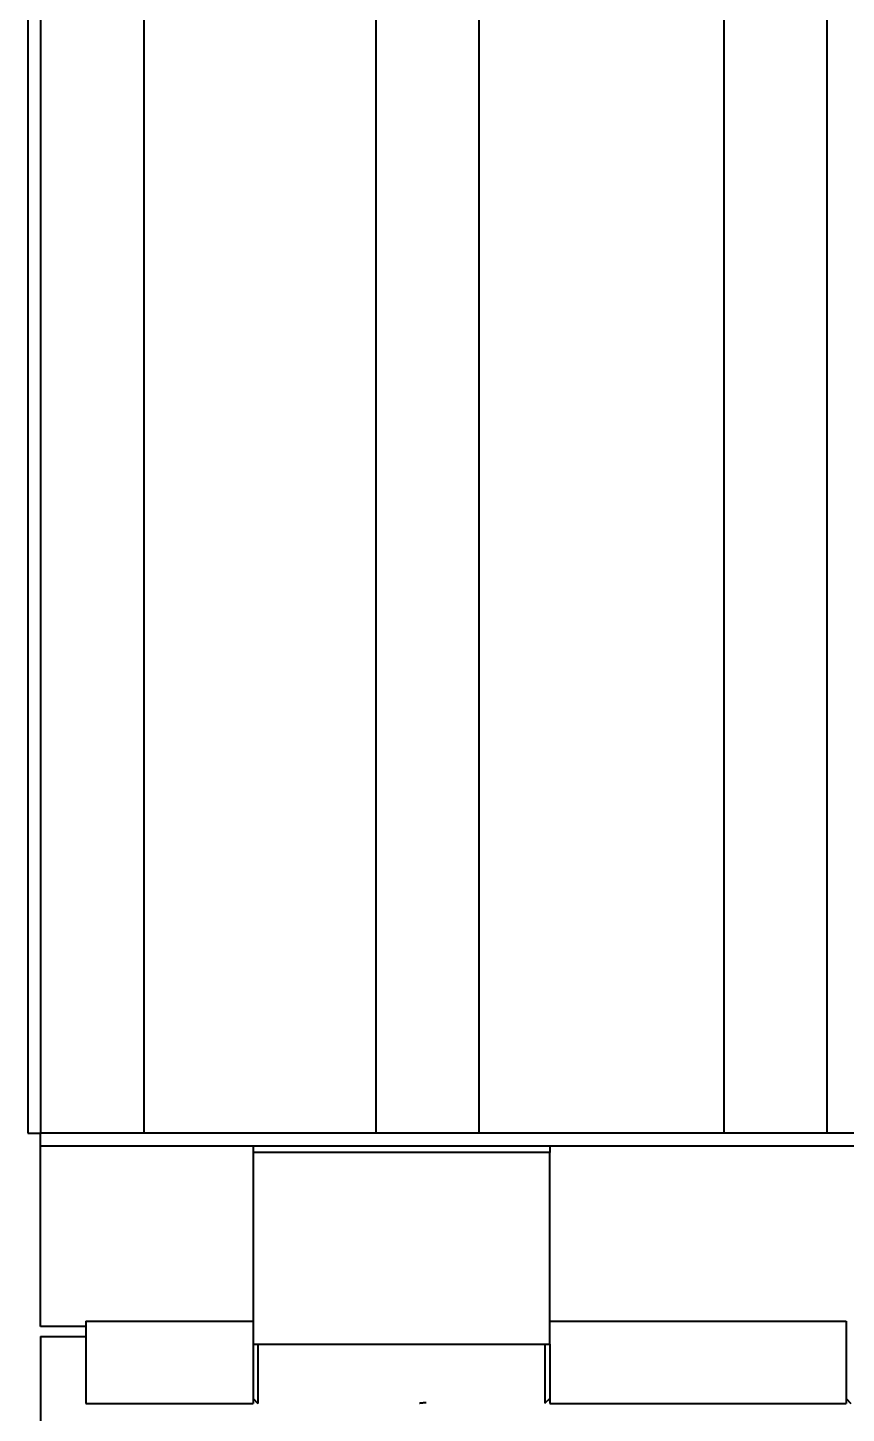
# Model space of a CAD drawing. Header units: millimetres. Extents: x 30271 to 35001, y 5679 to 9007.
# Drawn here: x 30296 to 30613, y 7721 to 8258 of the extents above; entities that cross this region are included whole.
import ezdxf

# ---------------------------------------------------------------- set-up
doc = ezdxf.new("R2010")
doc.units = ezdxf.units.MM
doc.linetypes.add('K5LT_BASIC', pattern=[0])
doc.layers.add('0 VIEW0', color=7, linetype='Continuous')

msp = doc.modelspace()

# ---------------------------------------------------------------- linework, layer by layer
at = {"layer": '0 VIEW0', "color": 5, "linetype": 'K5LT_BASIC', "lineweight": 40}
for p, q in [((30295.734, 8539.284), (30295.734, 7829.284)), ((30300.734, 8529.284), (30300.734, 7829.284)), ((30300.734, 8529.284), (30300.734, 7829.284)), ((30340.734, 8529.284), (30340.734, 7829.284)), ((30430.734, 8529.284), (30430.734, 7829.284)), ((30605.734, 8529.284), (30605.734, 7829.284)), ((30470.734, 8380.518), (30470.734, 7829.284)), ((30565.734, 8380.518), (30565.734, 7829.284)), ((30295.734, 7829.284), (30300.734, 7829.284)), ((30300.734, 7827.284), (30300.734, 7829.284)), ((30736.266, 7829.284), (30300.734, 7829.284)), ((30300.734, 7824.284), (30300.734, 7827.284)), ((30300.734, 7815.284), (30300.734, 7824.284)), ((30767.131, 7824.284), (30300.734, 7824.284)), ((30498.234, 7824.284), (30383.234, 7824.284)), ((30383.234, 7824.284), (30383.234, 7821.784)), ((30498.234, 7821.784), (30383.234, 7821.784)), ((30383.234, 7821.784), (30383.234, 7747.305)), ((30498.234, 7824.284), (30498.234, 7821.784)), ((30498.234, 7747.305), (30498.234, 7821.784)), ((30300.734, 7757.284), (30300.734, 7815.284)), ((30300.734, 7754.284), (30300.734, 7757.284)), ((30318.234, 7756.284), (30318.234, 7724.284)), ((30318.234, 7756.284), (30383.234, 7756.284)), ((30383.234, 7756.284), (30383.234, 7724.284)), ((30498.234, 7756.284), (30613.234, 7756.284)), ((30613.234, 7756.284), (30613.234, 7724.284)), ((30318.234, 7754.284), (30300.734, 7754.284)), ((30318.234, 7754.284), (30300.734, 7754.284)), ((30300.734, 7750.284), (30300.734, 7610.284)), ((30300.734, 7750.284), (30318.234, 7750.284)), ((30383.234, 7747.305), (30498.234, 7747.305)), ((30385.008, 7747.305), (30385.008, 7724.284)), ((30496.29, 7747.305), (30496.29, 7724.448)), ((30498.234, 7747.305), (30498.234, 7724.284)), ((30318.234, 7724.284), (30383.234, 7724.284)), ((30383.234, 7726.284), (30385.008, 7724.284)), ((30496.29, 7724.448), (30498.234, 7726.284)), ((30498.234, 7724.284), (30613.234, 7724.284)), ((30613.234, 7726.284), (30615.008, 7724.284))]:
    msp.add_line(p, q, dxfattribs=at)
msp.add_open_spline([(30450.234, 7724.578), (30450.161, 7724.578), (30449.999, 7724.576), (30449.743, 7724.57), (30449.474, 7724.559), (30449.217, 7724.544), (30448.977, 7724.526), (30448.748, 7724.506), (30448.526, 7724.483), (30448.318, 7724.459), (30448.135, 7724.435), (30447.982, 7724.414), (30447.864, 7724.397), (30447.782, 7724.384), (30447.742, 7724.378), (30447.734, 7724.376), (30447.734, 7724.376)], degree=3, knots=[0, 0, 0, 0, 0.9433111, 2.1065854, 3.3405827, 4.5509717, 5.667193, 6.8384868, 8.103725, 9.4078352, 10.7486876, 12.0874104, 13.418443, 14.7439149, 16.0518458, 17, 17, 17, 17], dxfattribs=at)

doc.saveas('drawing.dxf')
